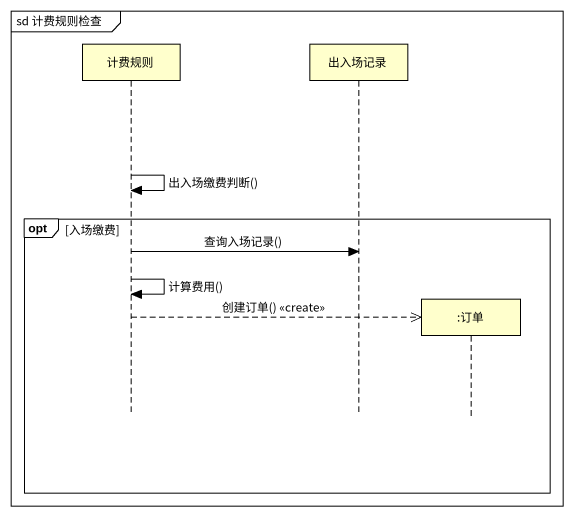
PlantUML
@startuml
mainframe sd 计费规则检查
hide footbox
participant 计费规则
participant 出入场记录
participant ":订单" as 订单

计费规则 -> 计费规则 : 出入场缴费判断()
opt 入场缴费
  计费规则 -> 出入场记录 : 查询入场记录()
  计费规则 -> 计费规则 : 计算费用()
  计费规则 -->> 订单 ** : 创建订单() <<create>>
end
@enduml
